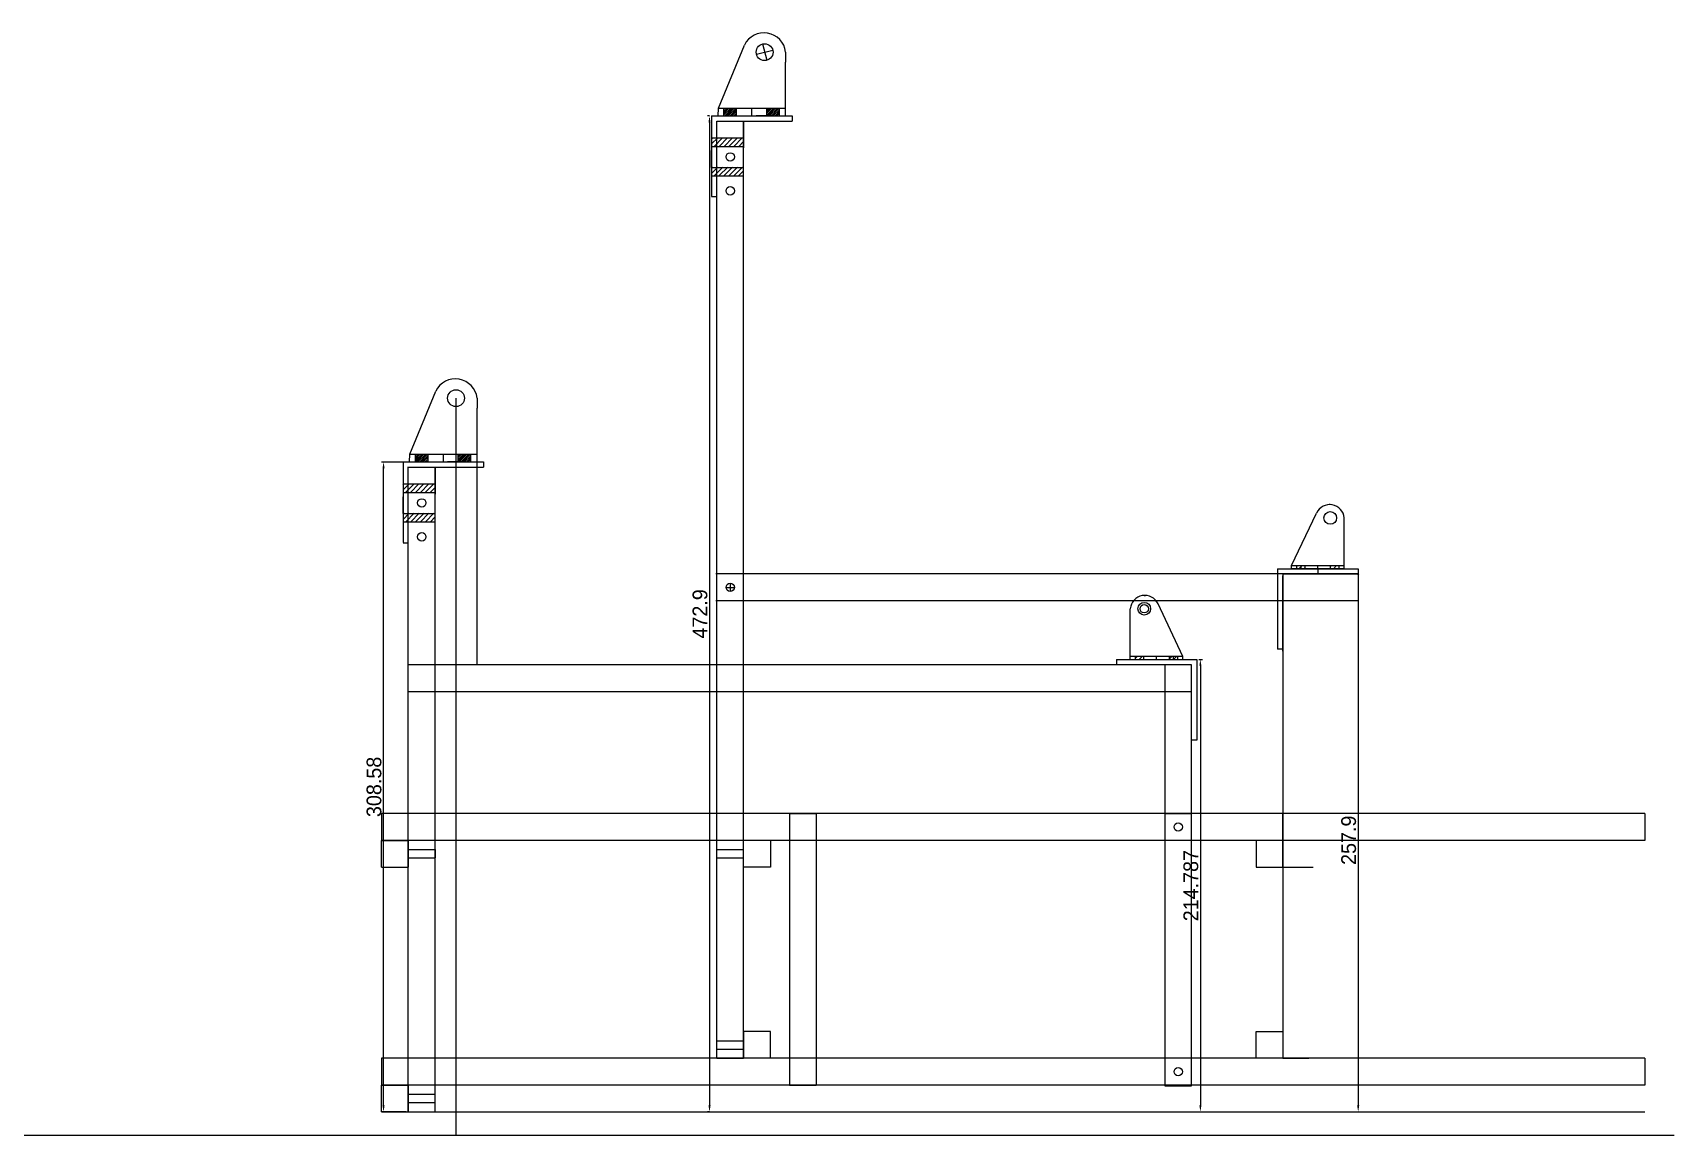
# Model space of a CAD drawing. Header units: millimetres. Extents: x -15418 to 43885, y -27590 to 23052.
# Drawn here: x 31716 to 32495, y 14586 to 15109 of the extents above; entities that cross this region are included whole.
import ezdxf

# ---------------------------------------------------------------- set-up
doc = ezdxf.new("R2010")
doc.units = ezdxf.units.MM
doc.header["$LTSCALE"] = 0.5
doc.layers.get('0').update_dxf_attribs({"lineweight": 5})
doc.layers.get('Defpoints').update_dxf_attribs({"color": 4})
for name, color, linetype in [('Layer1', 1, 'Continuous'), ('Layer2', 2, 'Continuous'), ('Layer3', 9, 'Continuous'), ('Layer4', 6, 'Continuous')]:
    doc.layers.add(name, color=color, linetype=linetype)
doc.dimstyles.new('ISO-25', dxfattribs={"dimtxt": 7, "dimasz": 3, "dimexe": 1, "dimexo": 1, "dimgap": 1, "dimtad": 1, "dimtoh": 1, "dimdec": 3, "dimdsep": 46, "dimtxsty": 'Standard', "dimcen": 2.5, "dimadec": 0, "dimazin": 0, "dimtfac": 1, "dimtdec": 3, "dimtmove": 0, "dimatfit": 3, "dimfxl": 1, "dimarcsym": 1})

# ---------------------------------------------------------------- blocks, each defined once
blk = doc.blocks.new('*D34')
at = {"layer": 'Defpoints', "color": 0, "transparency": 16777216}
for p in [(31882.1, 14905.43), (31893.87, 14905.43), (31893.87, 14596.85)]:
    blk.add_point(p, dxfattribs=at)
at = {"layer": 'Layer4', "color": 0, "lineweight": -2, "transparency": 16777216}
for p, q in [((31892.87, 14905.43), (31881.1, 14905.43)), ((31882.1, 14599.85), (31882.1, 14902.43)), ((31892.87, 14596.85), (31881.1, 14596.85))]:
    blk.add_line(p, q, dxfattribs=at)
at = {"layer": 'Layer4', "color": 0, "transparency": 16777216}
for points in [[(31881.6, 14902.43), (31882.6, 14902.43), (31882.1, 14905.43)], [(31881.6, 14599.85), (31882.6, 14599.85), (31882.1, 14596.85)]]:
    blk.add_solid(points, dxfattribs=at)
at = {"layer": 'Layer4', "color": 0, "transparency": 16777216, "insert": (31877.6, 14751.14), "char_height": 7, "attachment_point": 5, "rotation": 90}
blk.add_mtext('308.58', dxfattribs=at)
blk = doc.blocks.new('*D35')
at = {"layer": 'Defpoints', "color": 0, "transparency": 16777216}
for p in [(32268.37, 14811.64), (32268.37, 14596.85), (32270.03, 14596.85)]:
    blk.add_point(p, dxfattribs=at)
at = {"layer": 'Layer4', "color": 0, "lineweight": -2, "transparency": 16777216}
for p, q in [((32269.37, 14811.64), (32271.03, 14811.64)), ((32270.03, 14808.64), (32270.03, 14599.85)), ((32269.37, 14596.85), (32271.03, 14596.85))]:
    blk.add_line(p, q, dxfattribs=at)
at = {"layer": 'Layer4', "color": 0, "transparency": 16777216}
for points in [[(32269.53, 14808.64), (32270.53, 14808.64), (32270.03, 14811.64)], [(32269.53, 14599.85), (32270.53, 14599.85), (32270.03, 14596.85)]]:
    blk.add_solid(points, dxfattribs=at)
at = {"layer": 'Layer4', "color": 0, "transparency": 16777216, "insert": (32265.53, 14704.25), "char_height": 7, "attachment_point": 5, "rotation": 90}
blk.add_mtext('214.787', dxfattribs=at)
blk = doc.blocks.new('*D36')
at = {"layer": 'Defpoints', "color": 0, "transparency": 16777216}
for p in [(32344.98, 14854.75), (32344.98, 14596.85), (32344.98, 14596.85)]:
    blk.add_point(p, dxfattribs=at)
at = {"layer": 'Layer4', "color": 0, "lineweight": -2, "transparency": 16777216}
blk.add_line((32344.98, 14851.75), (32344.98, 14599.85), dxfattribs=at)
at = {"layer": 'Layer4', "color": 0, "transparency": 16777216}
for points in [[(32344.48, 14851.75), (32345.48, 14851.75), (32344.98, 14854.75)], [(32344.48, 14599.85), (32345.48, 14599.85), (32344.98, 14596.85)]]:
    blk.add_solid(points, dxfattribs=at)
at = {"layer": 'Layer4', "color": 0, "transparency": 16777216, "insert": (32340.48, 14725.8), "char_height": 7, "attachment_point": 5, "rotation": 90}
blk.add_mtext('257.9', dxfattribs=at)
blk = doc.blocks.new('*D37')
at = {"layer": 'Defpoints', "color": 0, "transparency": 16777216}
for p in [(32037.92, 15069.75), (32036.91, 14596.85), (32037.92, 14596.85)]:
    blk.add_point(p, dxfattribs=at)
at = {"layer": 'Layer4', "color": 0, "lineweight": -2, "transparency": 16777216}
for p, q in [((32036.92, 15069.75), (32035.91, 15069.75)), ((32036.91, 15066.75), (32036.91, 14599.85)), ((32036.92, 14596.85), (32035.91, 14596.85))]:
    blk.add_line(p, q, dxfattribs=at)
at = {"layer": 'Layer4', "color": 0, "transparency": 16777216}
for points in [[(32036.41, 15066.75), (32037.41, 15066.75), (32036.91, 15069.75)], [(32036.41, 14599.85), (32037.41, 14599.85), (32036.91, 14596.85)]]:
    blk.add_solid(points, dxfattribs=at)
at = {"layer": 'Layer4', "color": 0, "transparency": 16777216, "insert": (32032.41, 14833.3), "char_height": 7, "attachment_point": 5, "rotation": 90}
blk.add_mtext('472.9', dxfattribs=at)

msp = doc.modelspace()

# ---------------------------------------------------------------- hatches: boundary and pattern name
at = {"layer": 'Defpoints', "true_color": 0xf8d731}
h = msp.add_hatch(dxfattribs=at)
h.set_pattern_fill('ANSI31', color=40, scale=0.52)
h.set_pattern_definition([(45, (6422.6506, -322.7578), (-1.1674333, 1.1674333), [])])
h.paths.add_polyline_path([(32053.125, 15059.3333), (32040.425, 15059.3333), (32040.425, 15055.3333), (32053.125, 15055.3333)])
h.paths.add_polyline_path([(32040.425, 15059.3333), (32037.925, 15059.3333), (32037.925, 15055.3333), (32040.425, 15055.3333)])
h.paths.add_polyline_path([(32053.125, 15045.4133), (32040.425, 15045.4133), (32040.425, 15041.4133), (32053.125, 15041.4133)])
h.paths.add_polyline_path([(32040.425, 15045.4133), (32037.925, 15045.4133), (32037.925, 15041.4133), (32040.425, 15041.4133)])
h = msp.add_hatch(dxfattribs=at)
h.set_pattern_fill('ANSI31', color=40, scale=0.52)
h.set_pattern_definition([(45, (6276.1006, -487.0778), (-1.1674333, 1.1674333), [])])
h.paths.add_polyline_path([(31906.575, 14895.0133), (31893.875, 14895.0133), (31893.875, 14891.0133), (31906.575, 14891.0133)])
h.paths.add_polyline_path([(31893.875, 14895.0133), (31891.375, 14895.0133), (31891.375, 14891.0133), (31893.875, 14891.0133)])
h.paths.add_polyline_path([(31906.575, 14881.0933), (31893.875, 14881.0933), (31893.875, 14877.0933), (31906.575, 14877.0933)])
h.paths.add_polyline_path([(31893.875, 14881.0933), (31891.375, 14881.0933), (31891.375, 14877.0933), (31893.875, 14877.0933)])
at = {"layer": 'Layer1', "true_color": 0xf8d731}
h = msp.add_hatch(dxfattribs=at)
h.set_pattern_fill('ANSI31', color=40, scale=0.52, angle=180)
h.set_pattern_definition([(225, (56788.4803, 29508.2922), (1.1674333, -1.1674333), [])])
h.paths.add_polyline_path([(32315.815, 14854.7533), (32315.815, 14856.2533), (32319.815, 14856.2533), (32319.815, 14854.7533)])
h.paths.add_polyline_path([(32335.895, 14856.2533), (32335.895, 14854.7533), (32331.895, 14854.7533), (32331.895, 14856.2533)])
h = msp.add_hatch(dxfattribs=at)
h.set_pattern_fill('ANSI31', color=40, scale=0.52, angle=180)
h.set_pattern_definition([(225, (56686.8703, 29465.179), (1.1674333, -1.1674333), [])])
h.paths.add_polyline_path([(32259.285, 14811.6402), (32259.285, 14813.1402), (32255.285, 14813.1402), (32255.285, 14811.6402)])
h.paths.add_polyline_path([(32239.205, 14813.1402), (32239.205, 14811.6402), (32243.205, 14811.6402), (32243.205, 14813.1402)])
at = {"layer": 'Layer2'}
h = msp.add_hatch(dxfattribs=at)
h.set_pattern_fill('ANSI31', color=256, scale=0.19)
h.set_pattern_definition([(45, (7613.244, 365.33573), (-0.426562166, 0.426562166), [])])
h.paths.add_polyline_path([(32049.7755, 15069.7533), (32049.7755, 15073.4333), (32043.7755, 15073.4333), (32043.7755, 15069.7533)])
h.paths.add_polyline_path([(32064.1555, 15073.4333), (32064.1555, 15069.7533), (32067.0755, 15069.7533), (32070.1555, 15069.7533), (32070.1555, 15073.4333)])
h = msp.add_hatch(dxfattribs=at)
h.set_pattern_fill('ANSI31', color=256, scale=0.19)
h.set_pattern_definition([(45, (7466.694, 201.01573), (-0.426562166, 0.426562166), [])])
h.paths.add_polyline_path([(31903.2255, 14905.4333), (31903.2255, 14909.1133), (31897.2255, 14909.1133), (31897.2255, 14905.4333)])
h.paths.add_polyline_path([(31917.6055, 14909.1133), (31917.6055, 14905.4333), (31920.5255, 14905.4333), (31923.6055, 14905.4333), (31923.6055, 14909.1133)])

# ---------------------------------------------------------------- linework, layer by layer
for p, q in [((32059.2043, 15099.0664), (32066.9466, 15101.0803)), ((32059.2043, 15099.0664), (32066.9466, 15101.0803)), ((32062.0685, 15103.9445), (32064.0824, 15096.2021)), ((32037.925, 15069.7533), (32076.185, 15069.7533)), ((32037.925, 15069.7533), (32037.925, 15031.4933)), ((32076.185, 15069.7533), (32076.185, 15067.2533)), ((32040.425, 15067.2533), (32076.185, 15067.2533)), ((32040.425, 14622.2533), (32040.425, 15067.2533)), ((32053.125, 14622.2533), (32053.125, 15067.2533)), ((32053.125, 15067.2533), (32053.125, 15054.5533)), ((32053.125, 15067.2533), (32053.125, 15054.5533)), ((32037.925, 15059.3333), (32053.125, 15059.3333)), ((32037.925, 15055.2797), (32053.125, 15055.2797)), ((32037.925, 15045.3597), (32037.925, 15053.2797)), ((32037.925, 15045.3597), (32053.125, 15045.3597)), ((32037.925, 15041.3597), (32053.125, 15041.3597)), ((32040.425, 15031.4397), (32040.425, 15041.3597)), ((32037.925, 15031.4397), (32040.425, 15031.4397)), ((31891.375, 14905.4333), (31929.635, 14905.4333)), ((31891.375, 14905.4333), (31891.375, 14867.1733)), ((31929.635, 14905.4333), (31929.635, 14902.9333)), ((31893.875, 14596.8533), (31893.875, 14903.1613)), ((31893.875, 14902.9333), (31929.635, 14902.9333)), ((31906.575, 14596.8533), (31906.575, 14902.9333)), ((31906.575, 14902.9333), (31906.575, 14890.2333)), ((31906.575, 14902.9333), (31906.575, 14890.2333)), ((31891.375, 14895.0133), (31906.575, 14895.0133)), ((31891.375, 14890.9597), (31906.575, 14890.9597)), ((31891.375, 14881.0397), (31891.375, 14888.9597)), ((31891.375, 14881.0397), (31906.575, 14881.0397)), ((31891.375, 14877.0397), (31906.575, 14877.0397)), ((31893.875, 14867.1197), (31893.875, 14877.0397)), ((31891.375, 14867.1197), (31893.875, 14867.1197)), ((32306.725, 14854.7533), (32306.725, 14816.4933)), ((32306.725, 14854.7533), (32344.985, 14854.7533)), ((32309.225, 14852.2533), (32344.985, 14852.2533)), ((32309.225, 14815.6106), (32309.225, 14851.3706)), ((32325.855, 14854.7533), (32325.855, 14856.2533)), ((32344.985, 14854.7533), (32344.985, 14852.2533)), ((32230.115, 14811.6402), (32230.115, 14809.1402)), ((32230.115, 14811.6402), (32268.375, 14811.6402)), ((32249.245, 14811.6402), (32249.245, 14813.1402)), ((32268.375, 14811.6402), (32268.375, 14773.3802)), ((32309.225, 14816.4933), (32306.725, 14816.4933)), ((32265.875, 14809.1402), (32230.115, 14809.1402)), ((32265.875, 14773.3802), (32265.875, 14809.1402)), ((32268.375, 14773.3802), (32265.875, 14773.3802)), ((32481.175, 14738.4533), (31881.175, 14738.4533)), ((31881.175, 14738.4533), (31881.175, 14725.7533)), ((32481.175, 14738.4533), (32481.175, 14725.7533)), ((32481.175, 14725.7533), (31881.175, 14725.7533)), ((32053.125, 14713.0533), (32053.125, 14725.7533)), ((32065.825, 14725.7533), (32065.825, 14713.0533)), ((32296.525, 14725.7533), (32296.525, 14713.0533)), ((32309.225, 14713.0533), (32309.225, 14725.7533)), ((32065.825, 14713.0533), (32053.125, 14713.0533)), ((32296.525, 14713.0533), (32309.225, 14713.0533)), ((32309.225, 14713.0533), (32323.5423, 14713.0533)), ((32065.825, 14634.9533), (32053.125, 14634.9533)), ((32053.125, 14634.9533), (32053.125, 14622.2533)), ((32065.825, 14622.2533), (32065.825, 14634.9533)), ((32296.525, 14622.2533), (32296.525, 14634.9533)), ((32296.525, 14634.9533), (32309.225, 14634.9533)), ((32309.225, 14634.9533), (32309.225, 14622.2533)), ((32481.175, 14622.2533), (31881.175, 14622.2533)), ((31881.175, 14622.2533), (31881.175, 14609.5533)), ((31919.275, 14622.2533), (31906.575, 14622.2533)), ((32040.425, 14622.2533), (32053.125, 14622.2533)), ((32309.225, 14622.2533), (32321.4862, 14622.2533)), ((32481.175, 14622.2533), (32481.175, 14609.5533)), ((32481.175, 14609.5533), (31881.175, 14609.5533)), ((31919.275, 14609.5533), (31906.575, 14609.5533)), ((31893.875, 14596.8533), (31906.575, 14596.8533))]:
    msp.add_line(p, q)
for centre in [(32046.775, 15050.3197), (32046.775, 15034.2197), (31900.225, 14885.9997), (31900.225, 14869.8997), (32243.365, 14835.7602)]:
    msp.add_circle(centre, 2)
at = {"layer": 'Defpoints'}
msp.add_line((32253.175, 14738.4533), (32265.875, 14738.4533), dxfattribs=at)
for centre in [(32259.525, 14732.1033), (32259.525, 14615.9033)]:
    msp.add_circle(centre, 2, dxfattribs=at)
at = {"layer": 'Layer1'}
for p, q in [((32041.123, 15073.4333), (32053.4588, 15103.4286)), ((32073.0545, 15100.0733), (32073.0545, 15095.3533)), ((32073.0545, 15093.3533), (32073.0545, 15095.3533)), ((32073.0545, 15069.7533), (32073.0545, 15093.3533)), ((32041.0555, 15069.7533), (32041.123, 15073.4333)), ((32041.0555, 15069.7533), (32073.0545, 15069.7533)), ((32041.123, 15073.4333), (32073.0545, 15073.4333)), ((32043.7755, 15069.7533), (32043.7755, 15073.4333)), ((32049.7755, 15069.7533), (32049.7755, 15073.4333)), ((32057.055, 15069.7533), (32057.055, 15073.4333)), ((32067.0755, 15069.7533), (32059.0755, 15069.7533)), ((32064.1555, 15069.6997), (32064.1555, 15073.3797)), ((32070.1555, 15069.7533), (32070.1555, 15073.4333)), ((31894.573, 14909.1133), (31906.9088, 14939.1086)), ((31916.5255, 14585.7533), (31916.5255, 14935.7533)), ((31926.5045, 14935.7533), (31926.5045, 14931.0333)), ((31926.5045, 14929.0333), (31926.5045, 14931.0333)), ((31926.5045, 14809.1402), (31926.5045, 14929.0333)), ((31894.5055, 14905.4333), (31894.573, 14909.1133)), ((31894.5055, 14905.4333), (31926.5045, 14905.4333)), ((31894.573, 14909.1133), (31926.5045, 14909.1133)), ((31897.2255, 14905.4333), (31897.2255, 14909.1133)), ((31903.2255, 14905.4333), (31903.2255, 14909.1133)), ((31910.505, 14905.4333), (31910.505, 14909.1133)), ((31920.5255, 14905.4333), (31912.5255, 14905.4333)), ((31917.6055, 14905.3797), (31917.6055, 14909.0597)), ((31923.6055, 14905.4333), (31923.6055, 14909.1133)), ((32313.355, 14856.2533), (32325.1737, 14881.2103)), ((32331.735, 14885.1733), (32331.155, 14885.1733)), ((32338.355, 14854.7533), (32338.355, 14878.8733)), ((32344.985, 14852.2533), (32039.985, 14852.2533)), ((32040.425, 14838.6706), (32040.425, 14851.3706)), ((32309.225, 14852.2533), (32321.925, 14852.2533)), ((32309.225, 14852.2533), (32309.225, 14622.2533)), ((32313.355, 14854.7533), (32313.355, 14856.2533)), ((32313.355, 14856.2533), (32338.355, 14856.2533)), ((32338.355, 14854.7533), (32313.355, 14854.7533)), ((32315.815, 14854.7533), (32315.815, 14856.2533)), ((32317.815, 14854.7533), (32317.815, 14856.2533)), ((32319.815, 14854.7533), (32319.815, 14856.2533)), ((32325.855, 14854.7533), (32325.855, 14852.2533)), ((32331.895, 14854.7533), (32331.895, 14856.2533)), ((32335.895, 14854.7533), (32335.895, 14856.2533)), ((32344.985, 14852.2533), (32344.985, 14839.5533)), ((32044.775, 14845.9033), (32048.775, 14845.9033)), ((32046.775, 14847.9033), (32046.775, 14843.9033)), ((32243.365, 14842.0602), (32243.945, 14842.0602)), ((32344.985, 14839.5533), (32039.985, 14839.5533)), ((32236.745, 14811.6402), (32236.745, 14835.7602)), ((32261.745, 14813.1402), (32249.9262, 14838.0972)), ((32261.745, 14813.1402), (32236.745, 14813.1402)), ((32236.745, 14811.6402), (32261.745, 14811.6402)), ((32239.205, 14811.6402), (32239.205, 14813.1402)), ((32243.205, 14811.6402), (32243.205, 14813.1402)), ((32255.285, 14811.6402), (32255.285, 14813.1402)), ((32257.285, 14811.6402), (32257.285, 14813.1402)), ((32259.285, 14811.6402), (32259.285, 14813.1402)), ((32261.745, 14811.6402), (32261.745, 14813.1402)), ((32265.875, 14809.1402), (31893.875, 14809.1402)), ((32265.875, 14809.1402), (32253.175, 14809.1402)), ((32253.175, 14809.1402), (32253.175, 14609.1402)), ((32265.875, 14609.1402), (32265.875, 14809.1402)), ((31893.875, 14796.4402), (32265.875, 14796.4402)), ((32074.925, 14738.4533), (32087.625, 14738.4533)), ((32074.925, 14738.4533), (32074.925, 14609.5533)), ((32087.625, 14738.4533), (32087.625, 14609.5533)), ((32309.225, 14725.7533), (32309.225, 14738.4533)), ((31881.175, 14713.0533), (31881.175, 14725.7533)), ((31881.175, 14725.7533), (31893.875, 14725.7533)), ((31893.875, 14725.7533), (31893.875, 14713.0533)), ((31881.175, 14713.0533), (31893.875, 14713.0533)), ((31881.175, 14596.8533), (31881.175, 14609.5533)), ((31881.175, 14609.5533), (31893.875, 14609.5533)), ((31893.875, 14609.5533), (31893.875, 14596.8533)), ((32074.925, 14609.5533), (32087.625, 14609.5533)), ((32253.175, 14609.1402), (32265.875, 14609.1402)), ((32287.425, 14609.5533), (32274.725, 14609.5533)), ((31881.175, 14596.8533), (31893.875, 14596.8533)), ((30998.489, 14585.7533), (32495.0377, 14585.7533))]:
    msp.add_line(p, q, dxfattribs=at)
for centre, radius in [((32063.0755, 15100.0733), 4), ((31916.5255, 14935.7533), 4), ((32331.735, 14878.8733), 3), ((32046.775, 14845.9033), 2), ((32243.365, 14835.7602), 3)]:
    msp.add_circle(centre, radius, dxfattribs=at)
for centre, radius, start, end in [((32062.765, 15098.8794), 10.3586, 6.618538, 153.9492064), ((31916.215, 14934.5594), 10.3586, 6.618538, 153.9492064), ((32331.445, 14878.2405), 6.9389, 5.2328753, 154.6594219), ((32243.655, 14835.1273), 6.9389, 25.3405781, 174.7671247)]:
    msp.add_arc(centre, radius, start, end, dxfattribs=at)
at = {"layer": 'Layer2'}
for p, q in [((31881.175, 14725.7533), (31893.875, 14725.7533)), ((31893.875, 14721.4033), (31906.575, 14721.4033)), ((31893.875, 14717.4033), (31906.575, 14717.4033)), ((31906.575, 14721.4033), (31906.575, 14717.4033)), ((32040.425, 14721.4033), (32053.125, 14721.4033)), ((32040.425, 14717.4033), (32053.125, 14717.4033)), ((32040.425, 14630.6033), (32053.125, 14630.6033)), ((32040.425, 14626.6033), (32053.125, 14626.6033)), ((31881.175, 14609.5533), (31893.875, 14609.5533)), ((31893.875, 14605.2033), (31906.575, 14605.2033)), ((31893.875, 14601.2033), (31906.575, 14601.2033))]:
    msp.add_line(p, q, dxfattribs=at)
at = {"layer": 'Layer3'}
msp.add_line((31893.875, 14596.8533), (31906.575, 14596.8533), dxfattribs=at)
at = {"layer": 'Layer4', "transparency": 33554661}
msp.add_line((31881.0971, 14596.8533), (32481.0971, 14596.8533), dxfattribs=at)

# ---------------------------------------------------------------- dimensions: what is measured, and where the dimension line sits
for base, p1, p2, picture, middle in [((32036.9105, 14596.8533), (32037.925, 15069.7533), (32037.925, 14596.8533), '*D37', (32032.4105, 14833.3033)), ((31882.0971, 14905.4333), (31893.875, 14596.8533), (31893.875, 14905.4333), '*D34', (31877.5971, 14751.1433)), ((32344.985, 14596.8533), (32344.985, 14854.7533), (32344.985, 14596.8533), '*D36', (32340.485, 14725.8033)), ((32270.0312, 14596.8533), (32268.375, 14811.6402), (32268.375, 14596.8533), '*D35', (32265.5312, 14704.2468))]:
    dim = msp.add_linear_dim(base=base, p1=p1, p2=p2, angle=90, dimstyle='ISO-25', dxfattribs=at)
    dim.commit()
    dim.dimension.update_dxf_attribs({"geometry": picture, "text_midpoint": middle})

doc.saveas('drawing.dxf')
